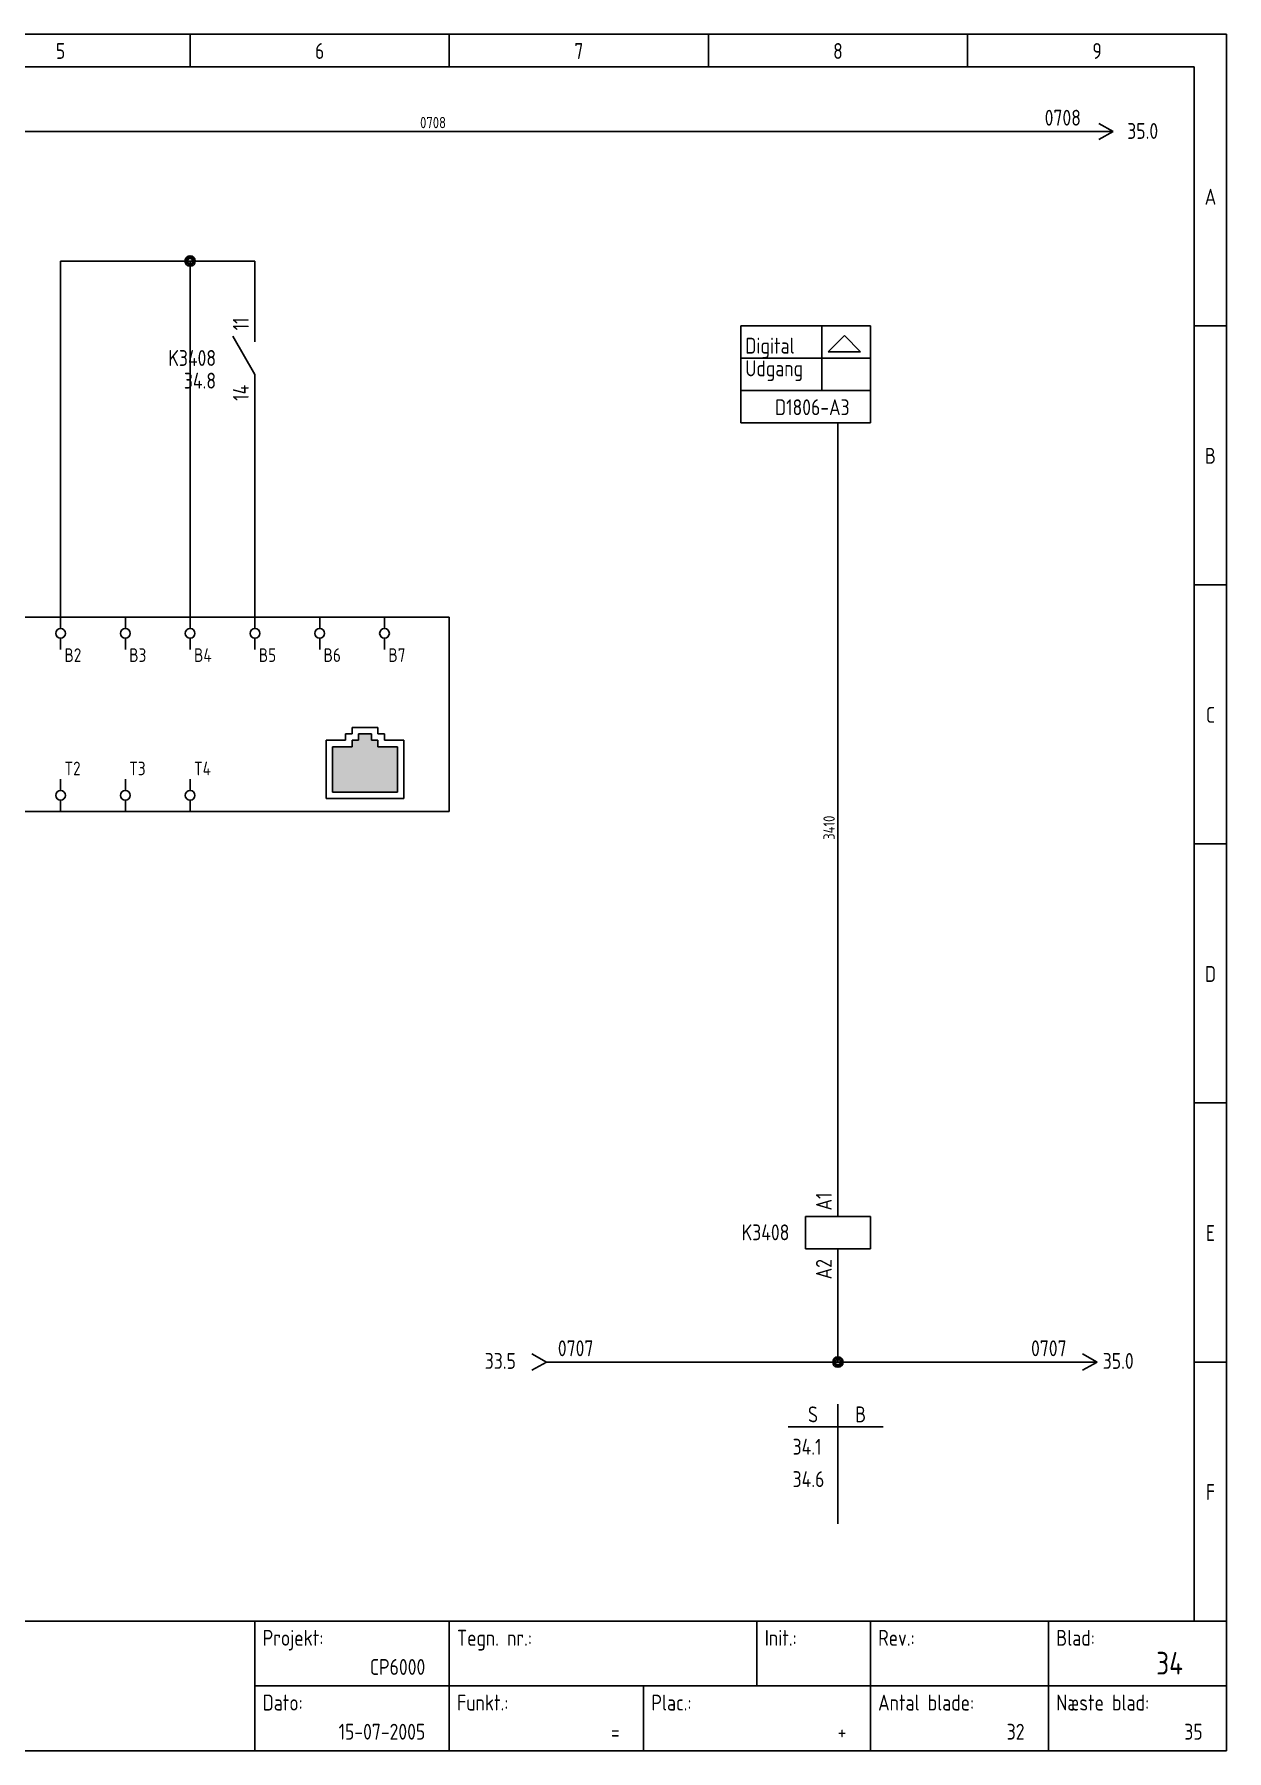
# Model space of a CAD drawing. Extents: x 10 to 410, y 15 to 280.
# Drawn here: x 226 to 410, y 15 to 280 of the extents above; entities that cross this region are included whole.
import ezdxf
from ezdxf.enums import TextEntityAlignment as Align

# ---------------------------------------------------------------- set-up
doc = ezdxf.new("R2010")
doc.units = 0
doc.linetypes.add('CADDY_SOLID', pattern=[0])
doc.layers.get('0').update_dxf_attribs({"linetype": 'CONTINUOUS'})
doc.layers.add('2', color=7, linetype='CONTINUOUS')
doc.styles.add('CADDY_VECTORFONT1P', font='isocp___.ttf', dxfattribs={"width": 0.9})

# ---------------------------------------------------------------- blocks, each defined once
blk = doc.blocks.new('BLK1')
at = {"linetype": 'CADDY_SOLID'}
for p, q in [((10, 280), (410, 280)), ((250, 275), (250, 280)), ((290, 275), (290, 280)), ((330, 275), (330, 280)), ((370, 275), (370, 280)), ((410, 280), (410, 15)), ((15, 275), (405, 275)), ((405, 275), (405, 35)), ((410, 235), (405, 235)), ((410, 195), (405, 195)), ((410, 155), (405, 155)), ((405, 115), (410, 115)), ((405, 75), (410, 75)), ((10, 35), (410, 35)), ((260, 35), (260, 15)), ((290, 35), (290, 15)), ((337.5, 25), (337.5, 35)), ((355, 25), (355, 35)), ((382.5, 25), (382.5, 35)), ((405, 35), (410, 35)), ((260, 25), (410, 25)), ((320, 25), (320, 15)), ((355, 15), (355, 25)), ((382.5, 15), (382.5, 25)), ((410, 15), (10, 15))]:
    blk.add_line(p, q, dxfattribs=at)
at = {"style": 'CADDY_VECTORFONT1P', "width": 0.9}
for s, p in [('5', (230, 276.2)), ('6', (270, 276.2)), ('7', (310, 276.2)), ('8', (350, 276.2)), ('9', (390, 276.2)), ('A', (407.5, 253.7)), ('B', (407.5, 213.7)), ('C', (407.5, 173.7)), ('D', (407.5, 133.7)), ('E', (407.5, 93.7)), ('F', (407.5, 53.7))]:
    blk.add_text(s, height=2.45, dxfattribs=at).set_placement(p, align=Align.CENTER)
for s, p in [('Projekt:', (261.2, 31.2)), ('Tegn. nr.:', (291.2, 31.2)), ('Init.:', (338.7, 31.2)), ('Rev.:', (356.2, 31.2)), ('Blad:', (383.7, 31.2)), ('Dato:', (261.2, 21.2)), ('Funkt.:', (291.2, 21.2)), ('Plac.:', (321.2, 21.2)), ('Antal blade:', (356.2, 21.2)), ('Næste blad:', (383.7, 21.2))]:
    blk.add_text(s, height=2.45, dxfattribs=at).set_placement(p)
for s, height, p in [('CP6000', 2.45, (286.3, 26.7)), ('34', 3.5, (403.25, 26.75)), ('15-07-2005', 2.45, (286.3, 16.7)), ('32', 2.45, (378.8, 16.7)), ('35', 2.45, (406.3, 16.7)), ('=', 2.45, (316.3, 16.7)), ('+', 2.45, (351.3, 16.7))]:
    blk.add_text(s, height=height, dxfattribs=at).set_placement(p, align=Align.RIGHT)
blk = doc.blocks.new('BLK2')
at = {"linetype": 'CADDY_SOLID'}
for p, q in [((390, 265), (392.5, 265)), ((392.5, 265), (390.25, 266.25)), ((392.5, 265), (390.25, 263.75))]:
    blk.add_line(p, q, dxfattribs=at)
at = {"style": 'CADDY_VECTORFONT1P', "width": 0.9}
blk.add_attdef('$TAG160010', text='', height=2.45, dxfattribs=at).set_placement((387.5, 265.9), align=Align.RIGHT)
blk.add_attdef('$TAG160500', (394.65, 263.85), '', height=2.45, dxfattribs=at)
blk = doc.blocks.new('BLK12')
at = {"linetype": 'CADDY_SOLID'}
for p, q in [((230, 188.25), (230, 190)), ((230, 185), (230, 186.75))]:
    blk.add_line(p, q, dxfattribs=at)
blk.add_circle((230, 187.5), 0.75, dxfattribs=at)
at = {"style": 'CADDY_VECTORFONT1P', "width": 0.9, "flags": 1}
blk.add_attdef('$TAG160410', (232.6, 189.2), '', height=2.45, rotation=90, dxfattribs=at)
at = {"layer": '2', "style": 'CADDY_VECTORFONT1P', "width": 0.9, "flags": 1}
blk.add_attdef('$TAG160400', (229.1, 189.2), '', height=2.45, rotation=90, dxfattribs=at)
for tag, p in [('$TAG140020', (225.05, 193.3)), ('$TAG140050', (225.05, 189.8)), ('$TAG160010', (225.05, 186.3)), ('$TAG160030', (225.05, 182.8)), ('$TAG160040', (225.05, 177.8))]:
    blk.add_attdef(tag, text='', height=2.45, dxfattribs=at).set_placement(p, align=Align.RIGHT)
blk = doc.blocks.new('BLK13')
at = {"linetype": 'CADDY_SOLID'}
for p, q in [((240, 188.25), (240, 190)), ((240, 185), (240, 186.75))]:
    blk.add_line(p, q, dxfattribs=at)
blk.add_circle((240, 187.5), 0.75, dxfattribs=at)
at = {"style": 'CADDY_VECTORFONT1P', "width": 0.9, "flags": 1}
blk.add_attdef('$TAG160410', (242.6, 189.2), '', height=2.45, rotation=90, dxfattribs=at)
at = {"layer": '2', "style": 'CADDY_VECTORFONT1P', "width": 0.9, "flags": 1}
blk.add_attdef('$TAG160400', (239.1, 189.2), '', height=2.45, rotation=90, dxfattribs=at)
for tag, p in [('$TAG140020', (235.05, 193.3)), ('$TAG140050', (235.05, 189.8)), ('$TAG160010', (235.05, 186.3)), ('$TAG160030', (235.05, 182.8)), ('$TAG160040', (235.05, 177.8))]:
    blk.add_attdef(tag, text='', height=2.45, dxfattribs=at).set_placement(p, align=Align.RIGHT)
blk = doc.blocks.new('BLK14')
at = {"linetype": 'CADDY_SOLID'}
for p, q in [((250, 188.25), (250, 190)), ((250, 185), (250, 186.75))]:
    blk.add_line(p, q, dxfattribs=at)
blk.add_circle((250, 187.5), 0.75, dxfattribs=at)
at = {"style": 'CADDY_VECTORFONT1P', "width": 0.9, "flags": 1}
blk.add_attdef('$TAG160410', (252.6, 189.2), '', height=2.45, rotation=90, dxfattribs=at)
at = {"layer": '2', "style": 'CADDY_VECTORFONT1P', "width": 0.9, "flags": 1}
blk.add_attdef('$TAG160400', (249.1, 189.2), '', height=2.45, rotation=90, dxfattribs=at)
for tag, p in [('$TAG140020', (245.05, 193.3)), ('$TAG140050', (245.05, 189.8)), ('$TAG160010', (245.05, 186.3)), ('$TAG160030', (245.05, 182.8)), ('$TAG160040', (245.05, 177.8))]:
    blk.add_attdef(tag, text='', height=2.45, dxfattribs=at).set_placement(p, align=Align.RIGHT)
blk = doc.blocks.new('BLK15')
at = {"linetype": 'CADDY_SOLID'}
for p, q in [((260, 188.25), (260, 190)), ((260, 185), (260, 186.75))]:
    blk.add_line(p, q, dxfattribs=at)
blk.add_circle((260, 187.5), 0.75, dxfattribs=at)
at = {"style": 'CADDY_VECTORFONT1P', "width": 0.9, "flags": 1}
blk.add_attdef('$TAG160410', (262.6, 189.2), '', height=2.45, rotation=90, dxfattribs=at)
at = {"layer": '2', "style": 'CADDY_VECTORFONT1P', "width": 0.9, "flags": 1}
blk.add_attdef('$TAG160400', (259.1, 189.2), '', height=2.45, rotation=90, dxfattribs=at)
for tag, p in [('$TAG140020', (255.05, 193.3)), ('$TAG140050', (255.05, 189.8)), ('$TAG160010', (255.05, 186.3)), ('$TAG160030', (255.05, 182.8)), ('$TAG160040', (255.05, 177.8))]:
    blk.add_attdef(tag, text='', height=2.45, dxfattribs=at).set_placement(p, align=Align.RIGHT)
blk = doc.blocks.new('BLK16')
at = {"linetype": 'CADDY_SOLID'}
for p, q in [((270, 188.25), (270, 190)), ((270, 185), (270, 186.75))]:
    blk.add_line(p, q, dxfattribs=at)
blk.add_circle((270, 187.5), 0.75, dxfattribs=at)
at = {"style": 'CADDY_VECTORFONT1P', "width": 0.9, "flags": 1}
blk.add_attdef('$TAG160410', (272.6, 189.2), '', height=2.45, rotation=90, dxfattribs=at)
at = {"layer": '2', "style": 'CADDY_VECTORFONT1P', "width": 0.9, "flags": 1}
blk.add_attdef('$TAG160400', (269.1, 189.2), '', height=2.45, rotation=90, dxfattribs=at)
for tag, p in [('$TAG140020', (265.05, 193.3)), ('$TAG140050', (265.05, 189.8)), ('$TAG160010', (265.05, 186.3)), ('$TAG160030', (265.05, 182.8)), ('$TAG160040', (265.05, 177.8))]:
    blk.add_attdef(tag, text='', height=2.45, dxfattribs=at).set_placement(p, align=Align.RIGHT)
blk = doc.blocks.new('BLK17')
at = {"linetype": 'CADDY_SOLID'}
for p, q in [((280, 188.25), (280, 190)), ((280, 185), (280, 186.75))]:
    blk.add_line(p, q, dxfattribs=at)
blk.add_circle((280, 187.5), 0.75, dxfattribs=at)
at = {"style": 'CADDY_VECTORFONT1P', "width": 0.9, "flags": 1}
blk.add_attdef('$TAG160410', (282.6, 189.2), '', height=2.45, rotation=90, dxfattribs=at)
at = {"layer": '2', "style": 'CADDY_VECTORFONT1P', "width": 0.9, "flags": 1}
blk.add_attdef('$TAG160400', (279.1, 189.2), '', height=2.45, rotation=90, dxfattribs=at)
for tag, p in [('$TAG140020', (275.05, 193.3)), ('$TAG140050', (275.05, 189.8)), ('$TAG160010', (275.05, 186.3)), ('$TAG160030', (275.05, 182.8)), ('$TAG160040', (275.05, 177.8))]:
    blk.add_attdef(tag, text='', height=2.45, dxfattribs=at).set_placement(p, align=Align.RIGHT)
blk = doc.blocks.new('BLK19')
at = {"linetype": 'CADDY_SOLID'}
for p, q in [((230, 163.25), (230, 165)), ((230, 160), (230, 161.75))]:
    blk.add_line(p, q, dxfattribs=at)
blk.add_circle((230, 162.5), 0.75, dxfattribs=at)
at = {"style": 'CADDY_VECTORFONT1P', "width": 0.9, "flags": 1}
blk.add_attdef('$TAG160410', (232.6, 164.2), '', height=2.45, rotation=90, dxfattribs=at)
at = {"layer": '2', "style": 'CADDY_VECTORFONT1P', "width": 0.9, "flags": 1}
blk.add_attdef('$TAG160400', (229.1, 164.2), '', height=2.45, rotation=90, dxfattribs=at)
for tag, p in [('$TAG140020', (225.05, 168.3)), ('$TAG140050', (225.05, 164.8)), ('$TAG160010', (225.05, 161.3)), ('$TAG160030', (225.05, 157.8)), ('$TAG160040', (225.05, 152.8))]:
    blk.add_attdef(tag, text='', height=2.45, dxfattribs=at).set_placement(p, align=Align.RIGHT)
blk = doc.blocks.new('BLK20')
at = {"linetype": 'CADDY_SOLID'}
for p, q in [((240, 163.25), (240, 165)), ((240, 160), (240, 161.75))]:
    blk.add_line(p, q, dxfattribs=at)
blk.add_circle((240, 162.5), 0.75, dxfattribs=at)
at = {"style": 'CADDY_VECTORFONT1P', "width": 0.9, "flags": 1}
blk.add_attdef('$TAG160410', (242.6, 164.2), '', height=2.45, rotation=90, dxfattribs=at)
at = {"layer": '2', "style": 'CADDY_VECTORFONT1P', "width": 0.9, "flags": 1}
blk.add_attdef('$TAG160400', (239.1, 164.2), '', height=2.45, rotation=90, dxfattribs=at)
for tag, p in [('$TAG140020', (235.05, 168.3)), ('$TAG140050', (235.05, 164.8)), ('$TAG160010', (235.05, 161.3)), ('$TAG160030', (235.05, 157.8)), ('$TAG160040', (235.05, 152.8))]:
    blk.add_attdef(tag, text='', height=2.45, dxfattribs=at).set_placement(p, align=Align.RIGHT)
blk = doc.blocks.new('BLK21')
at = {"linetype": 'CADDY_SOLID'}
for p, q in [((250, 163.25), (250, 165)), ((250, 160), (250, 161.75))]:
    blk.add_line(p, q, dxfattribs=at)
blk.add_circle((250, 162.5), 0.75, dxfattribs=at)
at = {"style": 'CADDY_VECTORFONT1P', "width": 0.9, "flags": 1}
blk.add_attdef('$TAG160410', (252.6, 164.2), '', height=2.45, rotation=90, dxfattribs=at)
at = {"layer": '2', "style": 'CADDY_VECTORFONT1P', "width": 0.9, "flags": 1}
blk.add_attdef('$TAG160400', (249.1, 164.2), '', height=2.45, rotation=90, dxfattribs=at)
for tag, p in [('$TAG140020', (245.05, 168.3)), ('$TAG140050', (245.05, 164.8)), ('$TAG160010', (245.05, 161.3)), ('$TAG160030', (245.05, 157.8)), ('$TAG160040', (245.05, 152.8))]:
    blk.add_attdef(tag, text='', height=2.45, dxfattribs=at).set_placement(p, align=Align.RIGHT)
blk = doc.blocks.new('*U70')
at = {"linetype": 'CONTINUOUS'}
for points in [[(272, 163), (272, 170), (275, 163)], [(275, 163), (272, 170), (275, 170)], [(275, 163), (275, 171), (276, 163)], [(276, 163), (275, 171), (276, 171)], [(276, 163), (276, 172), (278, 163)], [(278, 163), (276, 172), (278, 172)], [(278, 163), (278, 171), (279, 163)], [(279, 163), (278, 171), (279, 171)], [(279, 163), (279, 170), (282, 163)], [(282, 163), (279, 170), (282, 170)]]:
    blk.add_solid(points, dxfattribs=at)
blk = doc.blocks.new('BLK37')
at = {"linetype": 'CADDY_SOLID'}
for p, q in [((279, 173), (275, 173)), ((275, 173), (275, 172)), ((279, 172), (279, 173)), ((271, 162), (271, 171)), ((271, 171), (274, 171)), ((272, 163), (272, 170)), ((272, 170), (275, 170)), ((275, 172), (274, 172)), ((274, 172), (274, 171)), ((275, 170), (275, 171)), ((275, 171), (276, 171)), ((276, 171), (276, 172)), ((278, 172), (276, 172)), ((278, 171), (278, 172)), ((279, 171), (278, 171)), ((280, 172), (279, 172)), ((279, 170), (279, 171)), ((282, 170), (279, 170)), ((280, 171), (280, 172)), ((280, 171), (283, 171)), ((282, 163), (282, 170)), ((283, 171), (283, 162)), ((283, 162), (271, 162)), ((272, 163), (282, 163))]:
    blk.add_line(p, q, dxfattribs=at)
blk.add_blockref('*U70', (0, 0))
blk = doc.blocks.new('BLK40')
at = {"linetype": 'CADDY_SOLID'}
for p, q in [((350, 97.5), (350, 100)), ((355, 97.5), (345, 97.5)), ((345, 97.5), (345, 92.5)), ((355, 92.5), (355, 97.5)), ((345, 92.5), (355, 92.5)), ((350, 92.5), (350, 90))]:
    blk.add_line(p, q, dxfattribs=at)
at = {"style": 'CADDY_VECTORFONT1P', "width": 0.9}
blk.add_attdef('$TAG175000_00', (349.05, 98.4), '', height=2.45, rotation=90, dxfattribs=at)
for tag, p in [('$TAG160010', (342.5, 93.8)), ('$TAG160030', (342.5, 90.3))]:
    blk.add_attdef(tag, text='', height=2.45, dxfattribs=at).set_placement(p, align=Align.RIGHT)
blk.add_attdef('$TAG175000_01', text='', height=2.45, rotation=90, dxfattribs=at).set_placement((349.05, 90.9), align=Align.RIGHT)
at = {"style": 'CADDY_VECTORFONT1P', "width": 0.9, "flags": 1}
blk.add_attdef('$TAG160040', text='', height=2.45, dxfattribs=at).set_placement((342.5, 86.8), align=Align.RIGHT)
blk = doc.blocks.new('BLK41')
at = {"linetype": 'CADDY_SOLID'}
for q in [(302.75, 76.25), (302.75, 73.75)]:
    blk.add_line((305, 75), q, dxfattribs=at)
at = {"style": 'CADDY_VECTORFONT1P', "width": 0.9, "flags": 1}
for tag, p in [('$TAG140020', (306.76, 82.9)), ('$TAG140050', (306.76, 79.4))]:
    blk.add_attdef(tag, p, '', height=2.45, dxfattribs=at)
at = {"style": 'CADDY_VECTORFONT1P', "width": 0.9}
blk.add_attdef('$TAG160010', (306.76, 75.9), '', height=2.45, dxfattribs=at)
blk.add_attdef('$TAG160500', text='', height=2.45, dxfattribs=at).set_placement((300.29, 73.95), align=Align.RIGHT)
blk = doc.blocks.new('BLK42')
at = {"linetype": 'CADDY_SOLID'}
for q in [(387.75, 76.25), (387.75, 73.75)]:
    blk.add_line((390, 75), q, dxfattribs=at)
at = {"style": 'CADDY_VECTORFONT1P', "width": 0.9, "flags": 1}
for tag, p in [('$TAG140020', (385.29, 82.9)), ('$TAG140050', (385.29, 79.4))]:
    blk.add_attdef(tag, text='', height=2.45, dxfattribs=at).set_placement(p, align=Align.RIGHT)
at = {"style": 'CADDY_VECTORFONT1P', "width": 0.9}
blk.add_attdef('$TAG160010', text='', height=2.45, dxfattribs=at).set_placement((385.29, 75.9), align=Align.RIGHT)
blk.add_attdef('$TAG160500', (390.87, 73.95), '', height=2.45, dxfattribs=at)
blk = doc.blocks.new('BLK44')
at = {"linetype": 'CADDY_SOLID'}
for p, q in [((335, 235), (355, 235)), ((335, 220), (335, 235)), ((355, 235), (355, 220)), ((355, 220), (335, 220))]:
    blk.add_line(p, q, dxfattribs=at)
blk = doc.blocks.new('BLK43')
at = {"linetype": 'CADDY_SOLID'}
for p, q in [((347.5, 235), (347.5, 225)), ((351, 233.5), (348.5, 231)), ((353.5, 231), (351, 233.5)), ((348.5, 231), (353.5, 231)), ((335, 230), (355, 230)), ((335, 225), (355, 225)), ((350, 220), (350, 215))]:
    blk.add_line(p, q, dxfattribs=at)
blk.add_blockref('BLK44', (0, 0, 1))
at = {"style": 'CADDY_VECTORFONT1P', "width": 0.9}
for s, p in [('Digital', (335.7, 230.7)), ('Udgang', (335.7, 227.2))]:
    blk.add_text(s, height=2.45, dxfattribs=at).set_placement(p)
at = {"style": 'CADDY_VECTORFONT1P', "width": 0.9, "flags": 1}
blk.add_attdef('$TAG160010', text='', height=2.45, dxfattribs=at).set_placement((328.46, 225.55), align=Align.RIGHT)
at = {"style": 'CADDY_VECTORFONT1P', "width": 0.9}
for tag, p in [('$TAG175100', (351.8, 221.2)), ('$TAG175110', (331.8, 218.7)), ('$TAG175120', (331.8, 215.2)), ('$TAG160500', (328.46, 211.55))]:
    blk.add_attdef(tag, text='', height=2.45, dxfattribs=at).set_placement(p, align=Align.RIGHT)
blk.add_attdef('$TAG175000_00', text='', height=2.45, rotation=90, dxfattribs=at).set_placement((349.05, 215.9), align=Align.RIGHT)
blk = doc.blocks.new('BLK60')
at = {"linetype": 'CADDY_SOLID'}
for p, q in [((260, 227.5), (256.58, 233.42)), ((260, 232.5), (260, 235)), ((260, 227.5), (260, 225))]:
    blk.add_line(p, q, dxfattribs=at)
at = {"style": 'CADDY_VECTORFONT1P', "width": 0.9}
blk.add_attdef('$TAG175000_00', (259.05, 234.3), '', height=2.45, rotation=90, dxfattribs=at)
for tag, p in [('$TAG160010', (254, 228.8)), ('$TAG160500', (254, 225.3))]:
    blk.add_attdef(tag, text='', height=2.45, dxfattribs=at).set_placement(p, align=Align.RIGHT)
blk.add_attdef('$TAG175000_01', text='', height=2.45, rotation=90, dxfattribs=at).set_placement((259.05, 225.9), align=Align.RIGHT)
blk = doc.blocks.new('BLK69')
at = {"linetype": 'CADDY_SOLID'}
for p, q in [((350, 68.5), (350, 50)), ((342.3, 65), (357, 65))]:
    blk.add_line(p, q, dxfattribs=at)
at = {"style": 'CADDY_VECTORFONT1P', "width": 0.9}
for s, p in [('S', (346.15, 65.7)), ('B', (353.5, 65.7))]:
    blk.add_text(s, height=2.45, dxfattribs=at).set_placement(p, align=Align.CENTER)
for s, p in [('34.1', (343, 60.7)), ('34.6', (343, 55.7))]:
    blk.add_text(s, height=2.45, dxfattribs=at).set_placement(p)

msp = doc.modelspace()

# ---------------------------------------------------------------- linework, layer by layer
at = {"linetype": 'CADDY_SOLID'}
for p, q in [((185, 265), (390, 265)), ((230, 190), (230, 245)), ((230, 245), (250, 245)), ((250, 245), (250, 215)), ((250, 245), (260, 245)), ((260, 245), (260, 235)), ((260, 225), (260, 190)), ((250, 190), (250, 215)), ((350, 100), (350, 215)), ((100, 190), (260, 190)), ((260, 190), (270, 190)), ((270, 190), (290, 190)), ((290, 160), (290, 190)), ((290, 190), (290, 160)), ((260, 160), (100, 160)), ((290, 160), (260, 160)), ((350, 75), (350, 90)), ((305, 75), (350, 75)), ((350, 75), (390, 75))]:
    msp.add_line(p, q, dxfattribs=at)
for centre, radius in [((250, 245), 0.8), ((250, 245), 0.6), ((250, 245), 0.4), ((350, 75), 0.8), ((350, 75), 0.6), ((350, 75), 0.4)]:
    msp.add_circle(centre, radius)

# ---------------------------------------------------------------- block references
for name in ['BLK1', 'BLK12', 'BLK13', 'BLK14', 'BLK15', 'BLK16', 'BLK17', 'BLK37', 'BLK19', 'BLK20', 'BLK21', 'BLK69']:
    msp.add_blockref(name, (0, 0, 1))
ref = msp.add_blockref('BLK2', (0, 0, 1))
ref.add_attrib('$TAG160010', '0708', dxfattribs={"height": 2.45, "style": 'CADDY_VECTORFONT1P', "width": 0.9}).set_placement((387.5, 265.9), align=Align.RIGHT)
ref.add_attrib('$TAG160500', '35.0', (394.65, 263.85), dxfattribs={"height": 2.45, "style": 'CADDY_VECTORFONT1P', "width": 0.9})
ref = msp.add_blockref('BLK60', (0, 0, 1))
ref.add_attrib('$TAG160010', 'K3408', dxfattribs={"height": 2.45, "style": 'CADDY_VECTORFONT1P', "width": 0.9}).set_placement((254, 228.8), align=Align.RIGHT)
ref.add_attrib('$TAG160500', '34.8', dxfattribs={"height": 2.45, "style": 'CADDY_VECTORFONT1P', "width": 0.9}).set_placement((254, 225.3), align=Align.RIGHT)
ref.add_attrib('$TAG175000_00', '11', (259.05, 234.3), dxfattribs={"height": 2.45, "rotation": 90, "style": 'CADDY_VECTORFONT1P', "width": 0.9})
ref.add_attrib('$TAG175000_01', '14', dxfattribs={"height": 2.45, "rotation": 90, "style": 'CADDY_VECTORFONT1P', "width": 0.9}).set_placement((259.05, 225.9), align=Align.RIGHT)
ref = msp.add_blockref('BLK43', (0, 0, 1))
ref.add_attrib('$TAG175100', 'D1806-A3', dxfattribs={"height": 2.45, "style": 'CADDY_VECTORFONT1P', "width": 0.9}).set_placement((351.8, 221.2), align=Align.RIGHT)
ref = msp.add_blockref('BLK40', (0, 0, 1))
ref.add_attrib('$TAG160010', 'K3408', dxfattribs={"height": 2.45, "style": 'CADDY_VECTORFONT1P', "width": 0.9}).set_placement((342.5, 93.8), align=Align.RIGHT)
ref.add_attrib('$TAG175000_00', 'A1', (349.05, 98.4), dxfattribs={"height": 2.45, "rotation": 90, "style": 'CADDY_VECTORFONT1P', "width": 0.9})
ref.add_attrib('$TAG175000_01', 'A2', dxfattribs={"height": 2.45, "rotation": 90, "style": 'CADDY_VECTORFONT1P', "width": 0.9}).set_placement((349.05, 90.9), align=Align.RIGHT)
ref = msp.add_blockref('BLK41', (0, 0, 1))
ref.add_attrib('$TAG160010', '0707', (306.76, 75.9), dxfattribs={"height": 2.45, "style": 'CADDY_VECTORFONT1P', "width": 0.9})
ref.add_attrib('$TAG160500', '33.5', dxfattribs={"height": 2.45, "style": 'CADDY_VECTORFONT1P', "width": 0.9}).set_placement((300.29, 73.95), align=Align.RIGHT)
ref = msp.add_blockref('BLK42', (0, 0, 1))
ref.add_attrib('$TAG160010', '0707', dxfattribs={"height": 2.45, "style": 'CADDY_VECTORFONT1P', "width": 0.9}).set_placement((385.29, 75.9), align=Align.RIGHT)
ref.add_attrib('$TAG160500', '35.0', (390.87, 73.95), dxfattribs={"height": 2.45, "style": 'CADDY_VECTORFONT1P', "width": 0.9})

# ---------------------------------------------------------------- texts
at = {"style": 'CADDY_VECTORFONT1P', "width": 0.9}
msp.add_text('0708', height=1.75, dxfattribs=at).set_placement((287.5, 265.5), align=Align.CENTER)
for s, p in [('B2', (230.6, 183.1)), ('B3', (240.6, 183.1)), ('B4', (250.6, 183.1)), ('B5', (260.6, 183.1)), ('B6', (270.6, 183.1)), ('B7', (280.6, 183.1)), ('T2', (230.6, 165.6)), ('T3', (240.6, 165.6)), ('T4', (250.6, 165.6))]:
    msp.add_text(s, height=2.1, dxfattribs=at).set_placement(p)
msp.add_text('3410', height=1.75, rotation=90, dxfattribs=at).set_placement((349.5, 157.5), align=Align.CENTER)

doc.saveas('drawing.dxf')
